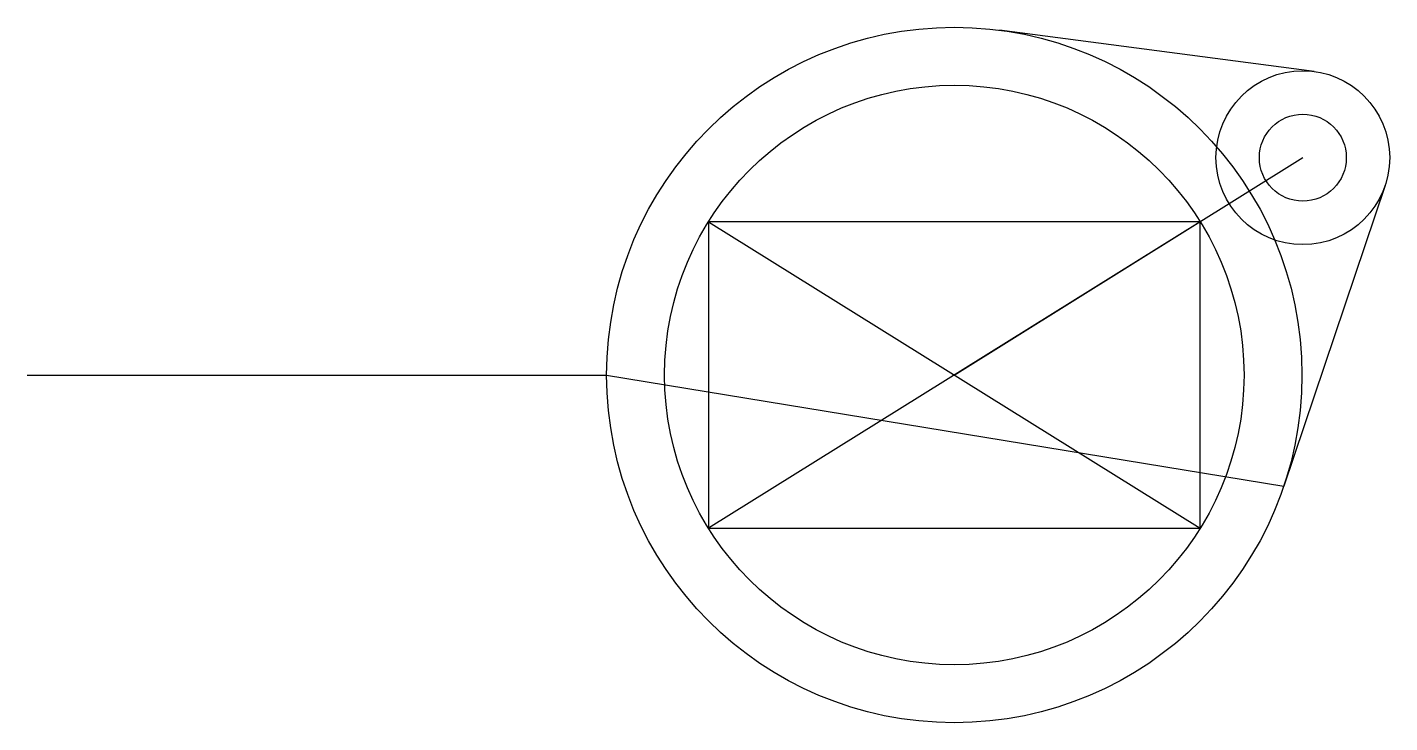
# Model space of a CAD drawing. Header units: millimetres. Extents: x 0 to 47, y -1.5 to 22.5.
import ezdxf

# ---------------------------------------------------------------- set-up
doc = ezdxf.new("R2010")
doc.units = ezdxf.units.MM
doc.layers.get('0').update_dxf_attribs({"linetype": 'CONTINUOUS'})

msp = doc.modelspace()

# ---------------------------------------------------------------- linework, layer by layer
for p, q in [((44.42, 20.975), (33.56, 22.398)), ((32, 10.5), (44.03, 18)), ((46.873, 17.041), (43.37, 6.662)), ((40.486, 15.79), (23.514, 15.79)), ((23.514, 15.79), (23.514, 5.21)), ((40.486, 15.79), (23.514, 5.21)), ((23.514, 15.79), (40.486, 5.21)), ((40.486, 5.21), (40.486, 15.79)), ((0, 10.5), (20, 10.5)), ((20, 10.5), (43.37, 6.662)), ((23.514, 5.21), (40.486, 5.21))]:
    msp.add_line(p, q)
for centre, radius in [((32, 10.5), 12), ((44.03, 18), 3), ((32, 10.5), 10), ((44.03, 18), 1.5)]:
    msp.add_circle(centre, radius)

doc.saveas('drawing.dxf')
